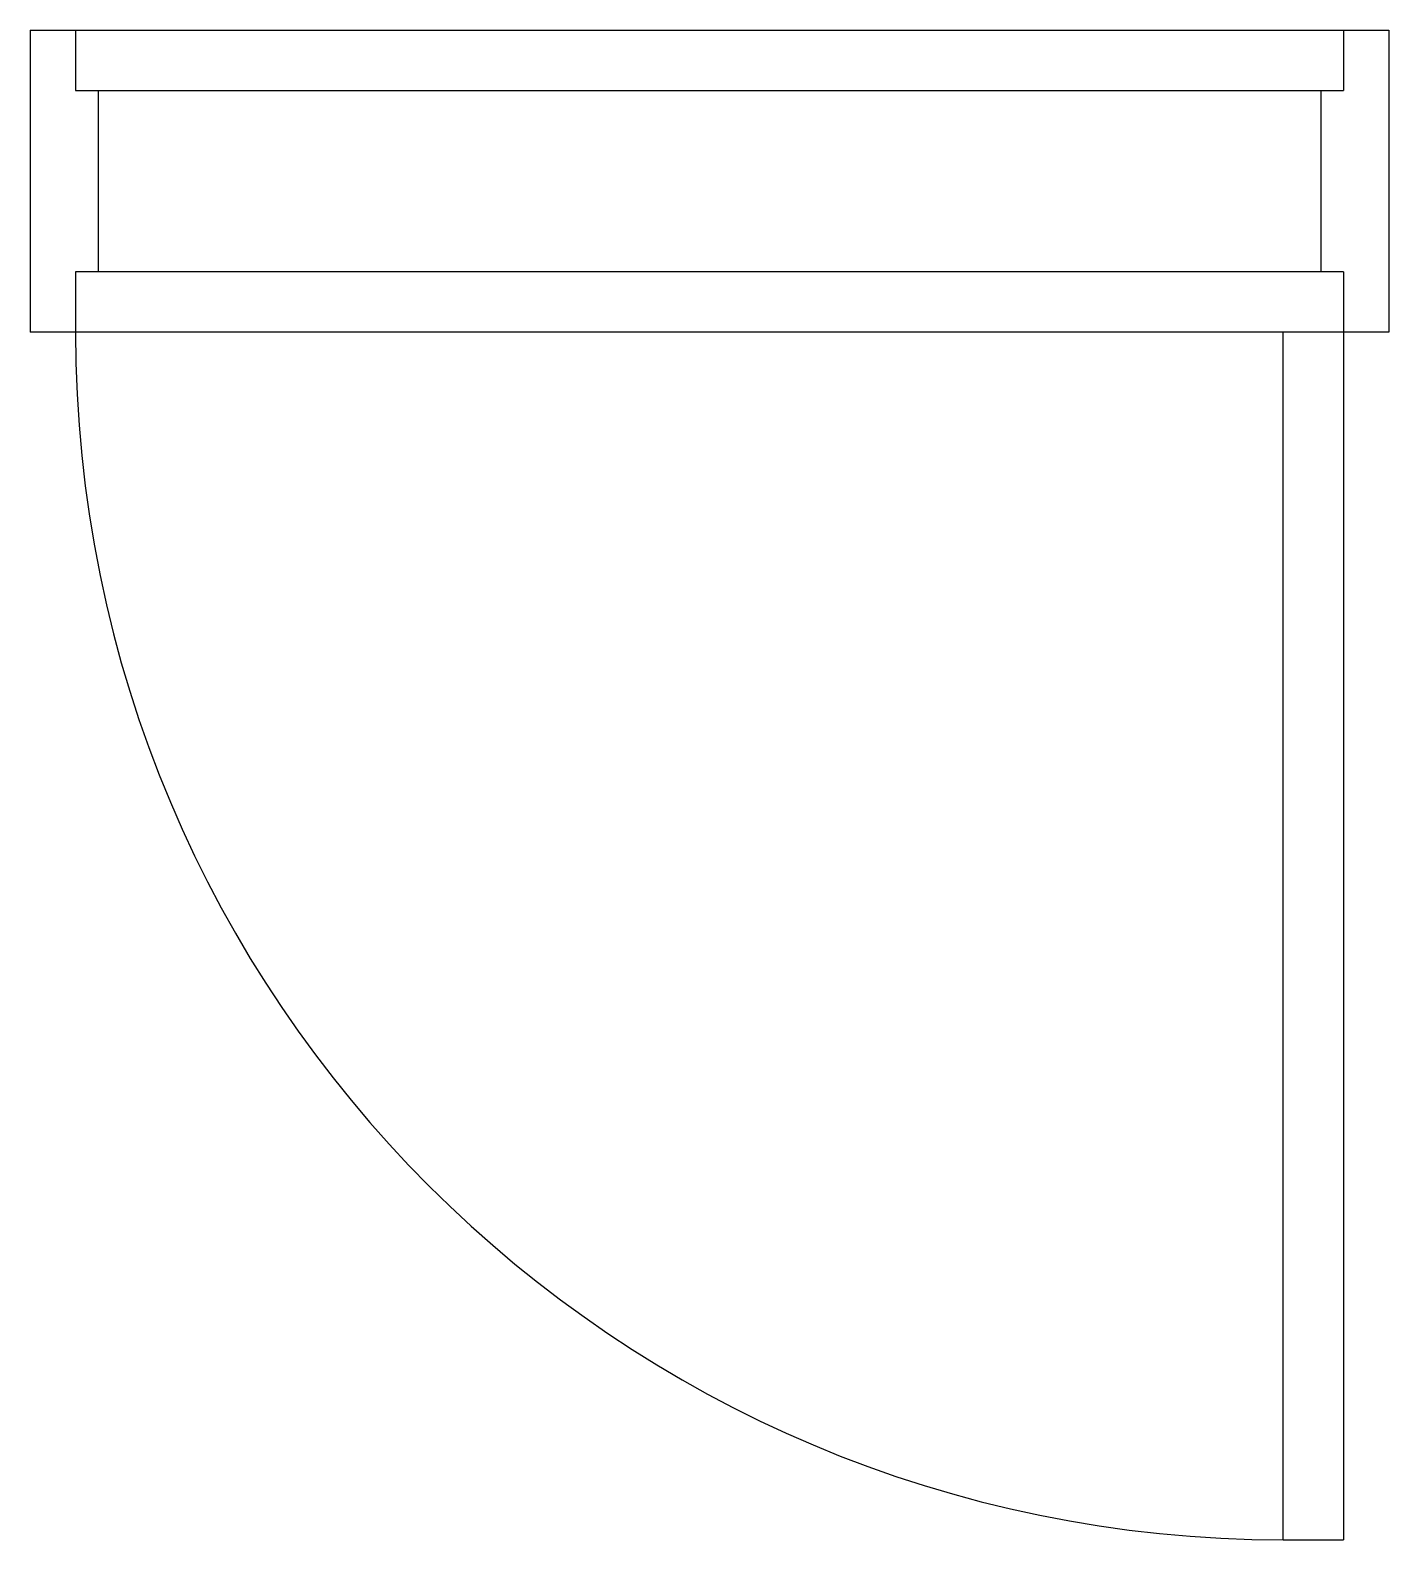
# Model space of a CAD drawing. Header units: millimetres. Extents: x -900 to 0, y -1000 to 0.
import ezdxf

# ---------------------------------------------------------------- set-up
doc = ezdxf.new("R2010")
doc.units = ezdxf.units.MM
doc.header["$LTSCALE"] = 30
doc.layers.add('문', color=2, linetype='Continuous')
doc.layers.add('벽', color=3, linetype='Continuous')

msp = doc.modelspace()

# ---------------------------------------------------------------- linework, layer by layer
at = {"layer": '문'}
for p, q in [((-900, 0), (-900, -200)), ((-900, 0), (0, 0)), ((-900, 0), (-900, -200)), ((-900, 0), (0, 0)), ((-900, 0), (-900, -200)), ((-900, 0), (0, 0)), ((-900, 0), (-900, -200)), ((-870, 0), (-870, -40)), ((-870, 0), (-870, -40)), ((-870, 0), (-870, -40)), ((-30, 0), (-30, -40)), ((-30, 0), (-30, -40)), ((-30, 0), (-30, -40)), ((0, 0), (0, -200)), ((0, 0), (0, -200)), ((0, 0), (0, -200)), ((0, 0), (0, -200)), ((-870, -40), (-30, -40)), ((-870, -40), (-30, -40)), ((-870, -40), (-30, -40)), ((-855, -40), (-855, -160)), ((-855, -40), (-855, -160)), ((-855, -40), (-855, -160)), ((-45, -40), (-45, -160)), ((-45, -40), (-45, -160)), ((-45, -40), (-45, -160)), ((-870, -160), (-870, -200)), ((-30, -160), (-870, -160)), ((-870, -160), (-870, -200)), ((-30, -160), (-870, -160)), ((-870, -160), (-870, -200)), ((-30, -160), (-870, -160)), ((-30, -160), (-30, -200)), ((-30, -160), (-30, -200)), ((-30, -160), (-30, -200)), ((0, -200), (-900, -200)), ((0, -200), (-900, -200)), ((0, -200), (-900, -200)), ((-70, -1000), (-70, -200)), ((-70, -1000), (-70, -200)), ((-70, -1000), (-70, -200)), ((-30, -200), (-30, -1000)), ((-30, -200), (-30, -1000)), ((-30, -200), (-30, -1000)), ((-70, -1000), (-30, -1000)), ((-70, -1000), (-30, -1000)), ((-70, -1000), (-30, -1000)), ((-70, -1000), (-30, -1000)), ((-70, -1000), (-30, -1000)), ((-70, -1000), (-30, -1000))]:
    msp.add_line(p, q, dxfattribs=at)
msp.add_arc((-70, -200), 800, 180, 270, dxfattribs=at)
msp.add_arc((-70, -200), 800, 180, 270, dxfattribs=at)
msp.add_arc((-70, -200), 800, 180, 270, dxfattribs=at)
at = {"layer": '벽'}
for p, q in [((-900, 0), (-900, -200)), ((-900, 0), (-900, -200)), ((0, 0), (0, -200)), ((0, 0), (0, -200))]:
    msp.add_line(p, q, dxfattribs=at)

doc.saveas('drawing.dxf')
